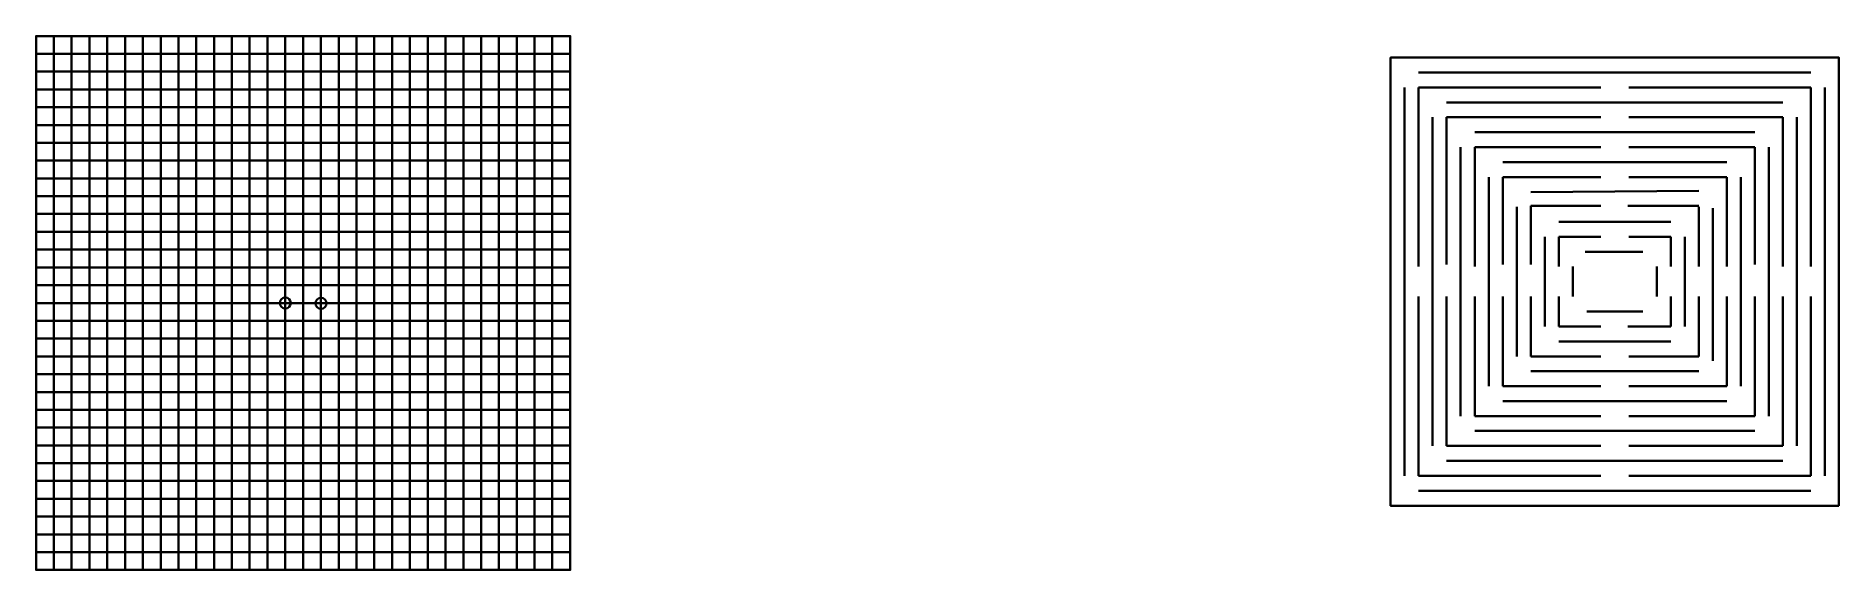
# Model space of a CAD drawing. Header units: millimetres. Extents: x -132 to 286, y -38 to 86.
import ezdxf

# ---------------------------------------------------------------- set-up
doc = ezdxf.new("R2010")
doc.units = ezdxf.units.MM
doc.header["$MEASUREMENT"] = 0
doc.layers.add('layer 1', color=7, linetype='Continuous')

msp = doc.modelspace()

# ---------------------------------------------------------------- linework, layer by layer
at = {"layer": 'layer 1', "color": 254, "lineweight": 35}
msp.add_open_spline([(-132.114, 86.1458), (-132.114, 86.1458), (-8.289, 86.1458), (-8.289, 86.1458), (-8.289, 86.1458), (-8.289, 86.1458), (-8.289, -37.6791), (-8.289, -37.6791), (-8.289, -37.6791), (-8.289, -37.6791), (-132.114, -37.6791), (-132.114, -37.6791), (-132.114, -37.6791), (-132.114, -37.6791), (-132.114, 86.1458), (-132.114, 86.1458)], degree=3, knots=[0, 0, 0, 0, 0.2, 0.2, 0.2, 0.2, 0.4, 0.4, 0.4, 0.4, 0.6, 0.6, 0.6, 0.6, 1, 1, 1, 1], dxfattribs=at)
at = {"layer": 'layer 1', "color": 250, "lineweight": 35}
for points in [[(-8.289, -37.6791), (-8.289, -37.6791), (-132.114, -37.6791), (-132.114, -37.6791), (-132.114, -37.6791), (-132.114, -37.6791), (-132.114, 86.1458), (-132.114, 86.1458), (-132.114, 86.1458), (-132.114, 86.1458), (-8.289, 86.1458), (-8.289, 86.1458), (-8.289, 86.1458), (-8.289, 86.1458), (-8.289, -37.6791), (-8.289, -37.6791)], [(285.8553, -22.7825), (285.8553, -22.7825), (181.9164, -22.7825), (181.9164, -22.7825), (181.9164, -22.7825), (181.9164, -22.7825), (181.9164, 81.1566), (181.9164, 81.1566), (181.9164, 81.1566), (181.9164, 81.1566), (285.8553, 81.1566), (285.8553, 81.1566), (285.8553, 81.1566), (285.8553, 81.1566), (285.8553, -22.7825), (285.8553, -22.7825)], [(-74.3432, 22.9543), (-75.0482, 22.9543), (-75.6218, 23.5279), (-75.6218, 24.233), (-75.6218, 24.233), (-75.6218, 24.938), (-75.0482, 25.5116), (-74.3432, 25.5116), (-74.3432, 25.5116), (-73.6381, 25.5116), (-73.0645, 24.938), (-73.0645, 24.233), (-73.0645, 24.233), (-73.0645, 23.5279), (-73.6381, 22.9543), (-74.3432, 22.9543)], [(-66.0377, 22.8727), (-66.7428, 22.8727), (-67.3164, 23.4463), (-67.3164, 24.1513), (-67.3164, 24.1513), (-67.3164, 24.8563), (-66.7428, 25.43), (-66.0377, 25.43), (-66.0377, 25.43), (-65.3327, 25.43), (-64.7591, 24.8563), (-64.7591, 24.1513), (-64.7591, 24.1513), (-64.7591, 23.4463), (-65.3327, 22.8727), (-66.0377, 22.8727)]]:
    msp.add_open_spline(points, degree=3, knots=[0, 0, 0, 0, 0.2, 0.2, 0.2, 0.2, 0.4, 0.4, 0.4, 0.4, 0.6, 0.6, 0.6, 0.6, 1, 1, 1, 1], dxfattribs=at)
at = {"layer": 'layer 1', "color": 254, "lineweight": 35}
for points in [[(-127.9723, 86.1458), (-127.9723, 86.1458), (-127.9723, -37.6791), (-127.9723, -37.6791)], [(-123.8609, 86.1458), (-123.8609, 86.1458), (-123.8609, -37.6791), (-123.8609, -37.6791)], [(-119.7196, 86.1458), (-119.7196, 86.1458), (-119.7196, -37.6791), (-119.7196, -37.6791)], [(-115.6078, 86.1458), (-115.6078, 86.1458), (-115.6078, -37.6791), (-115.6078, -37.6791)], [(-111.4665, 86.1458), (-111.4665, 86.1458), (-111.4665, -37.6791), (-111.4665, -37.6791)], [(-107.3548, 86.1458), (-107.3548, 86.1458), (-107.3548, -37.6791), (-107.3548, -37.6791)], [(-103.2134, 86.1458), (-103.2134, 86.1458), (-103.2134, -37.6791), (-103.2134, -37.6791)], [(-99.102, 86.1458), (-99.102, 86.1458), (-99.102, -37.6791), (-99.102, -37.6791)], [(-94.9604, 86.1458), (-94.9604, 86.1458), (-94.9604, -37.6791), (-94.9604, -37.6791)], [(-90.849, 86.1458), (-90.849, 86.1458), (-90.849, -37.6791), (-90.849, -37.6791)], [(-86.7073, 86.1458), (-86.7073, 86.1458), (-86.7073, -37.6791), (-86.7073, -37.6791)], [(-82.5962, 86.1458), (-82.5962, 86.1458), (-82.5962, -37.6791), (-82.5962, -37.6791)], [(-78.4542, 86.1458), (-78.4542, 86.1458), (-78.4542, -37.6791), (-78.4542, -37.6791)], [(-74.3432, 86.1458), (-74.3432, 86.1458), (-74.3432, -37.6791), (-74.3432, -37.6791)], [(-70.2018, 86.1458), (-70.2018, 86.1458), (-70.2018, -37.6791), (-70.2018, -37.6791)], [(-66.0598, 86.1458), (-66.0598, 86.1458), (-66.0598, -37.6791), (-66.0598, -37.6791)], [(-61.9487, 86.1458), (-61.9487, 86.1458), (-61.9487, -37.6791), (-61.9487, -37.6791)], [(-57.8067, 86.1458), (-57.8067, 86.1458), (-57.8067, -37.6791), (-57.8067, -37.6791)], [(-53.6957, 86.1458), (-53.6957, 86.1458), (-53.6957, -37.6791), (-53.6957, -37.6791)], [(-49.5537, 86.1458), (-49.5537, 86.1458), (-49.5537, -37.6791), (-49.5537, -37.6791)], [(-45.4426, 86.1458), (-45.4426, 86.1458), (-45.4426, -37.6791), (-45.4426, -37.6791)], [(-41.3009, 86.1458), (-41.3009, 86.1458), (-41.3009, -37.6791), (-41.3009, -37.6791)], [(-37.1895, 86.1458), (-37.1895, 86.1458), (-37.1895, -37.6791), (-37.1895, -37.6791)], [(-33.0479, 86.1458), (-33.0479, 86.1458), (-33.0479, -37.6791), (-33.0479, -37.6791)], [(-28.9365, 86.1458), (-28.9365, 86.1458), (-28.9365, -37.6791), (-28.9365, -37.6791)], [(-24.7951, 86.1458), (-24.7951, 86.1458), (-24.7951, -37.6791), (-24.7951, -37.6791)], [(-20.6834, 86.1458), (-20.6834, 86.1458), (-20.6834, -37.6791), (-20.6834, -37.6791)], [(-16.5421, 86.1458), (-16.5421, 86.1458), (-16.5421, -37.6791), (-16.5421, -37.6791)], [(-12.4307, 86.1458), (-12.4307, 86.1458), (-12.4307, -37.6791), (-12.4307, -37.6791)], [(-132.114, 82.0041), (-132.114, 82.0041), (-8.289, 82.0041), (-8.289, 82.0041)], [(-132.114, 77.8927), (-132.114, 77.8927), (-8.289, 77.8927), (-8.289, 77.8927)], [(-132.114, 73.7514), (-132.114, 73.7514), (-8.289, 73.7514), (-8.289, 73.7514)], [(-132.114, 69.6397), (-132.114, 69.6397), (-8.289, 69.6397), (-8.289, 69.6397)], [(-132.114, 65.4983), (-132.114, 65.4983), (-8.289, 65.4983), (-8.289, 65.4983)], [(-132.114, 61.3869), (-132.114, 61.3869), (-8.289, 61.3869), (-8.289, 61.3869)], [(-132.114, 57.2453), (-132.114, 57.2453), (-8.289, 57.2453), (-8.289, 57.2453)], [(-132.114, 53.1339), (-132.114, 53.1339), (-8.289, 53.1339), (-8.289, 53.1339)], [(-132.114, 48.9922), (-132.114, 48.9922), (-8.289, 48.9922), (-8.289, 48.9922)], [(-132.114, 44.8808), (-132.114, 44.8808), (-8.289, 44.8808), (-8.289, 44.8808)], [(-132.114, 40.7391), (-132.114, 40.7391), (-8.289, 40.7391), (-8.289, 40.7391)], [(-132.114, 36.6281), (-132.114, 36.6281), (-8.289, 36.6281), (-8.289, 36.6281)], [(-132.114, 32.486), (-132.114, 32.486), (-8.289, 32.486), (-8.289, 32.486)], [(-132.114, 28.375), (-132.114, 28.375), (-8.289, 28.375), (-8.289, 28.375)], [(-132.114, 24.233), (-132.114, 24.233), (-8.289, 24.233), (-8.289, 24.233)], [(-132.114, 20.0916), (-132.114, 20.0916), (-8.289, 20.0916), (-8.289, 20.0916)], [(-132.114, 15.9806), (-132.114, 15.9806), (-8.289, 15.9806), (-8.289, 15.9806)], [(-132.114, 11.8386), (-132.114, 11.8386), (-8.289, 11.8386), (-8.289, 11.8386)], [(-132.114, 7.7275), (-132.114, 7.7275), (-8.289, 7.7275), (-8.289, 7.7275)], [(-132.114, 3.5858), (-132.114, 3.5858), (-8.289, 3.5858), (-8.289, 3.5858)], [(-132.114, -0.5255), (-132.114, -0.5255), (-8.289, -0.5255), (-8.289, -0.5255)], [(-132.114, -4.6671), (-132.114, -4.6671), (-8.289, -4.6671), (-8.289, -4.6671)], [(-132.114, -8.7785), (-132.114, -8.7785), (-8.289, -8.7785), (-8.289, -8.7785)], [(-132.114, -12.9199), (-132.114, -12.9199), (-8.289, -12.9199), (-8.289, -12.9199)], [(-132.114, -17.0316), (-132.114, -17.0316), (-8.289, -17.0316), (-8.289, -17.0316)], [(-132.114, -21.1729), (-132.114, -21.1729), (-8.289, -21.1729), (-8.289, -21.1729)], [(-132.114, -25.2847), (-132.114, -25.2847), (-8.289, -25.2847), (-8.289, -25.2847)], [(-132.114, -29.426), (-132.114, -29.426), (-8.289, -29.426), (-8.289, -29.426)], [(-132.114, -33.5374), (-132.114, -33.5374), (-8.289, -33.5374), (-8.289, -33.5374)]]:
    msp.add_open_spline(points, degree=3, dxfattribs=at)
at = {"layer": 'layer 1', "color": 250, "lineweight": 35}
for points in [[(-74.3432, 82.0041), (-74.3432, 82.0041), (-127.9723, 82.0041), (-127.9723, 82.0041)], [(-127.9723, 82.0041), (-127.9723, 82.0041), (-127.9723, 28.375), (-127.9723, 28.375)], [(-66.0598, 82.0041), (-66.0598, 82.0041), (-12.4307, 82.0041), (-12.4307, 82.0041)], [(-12.4307, 82.0041), (-12.4307, 82.0041), (-12.4307, 28.375), (-12.4307, 28.375)], [(-119.7196, 77.8927), (-119.7196, 77.8927), (-20.6834, 77.8927), (-20.6834, 77.8927)], [(188.4124, 77.6802), (188.4124, 77.6802), (279.3588, 77.6802), (279.3588, 77.6802)], [(-123.8609, 73.7514), (-123.8609, 73.7514), (-123.8609, -25.2847), (-123.8609, -25.2847)], [(-74.3432, 73.7514), (-74.3432, 73.7514), (-119.7196, 73.7514), (-119.7196, 73.7514)], [(-119.7196, 73.7514), (-119.7196, 73.7514), (-119.7196, 28.375), (-119.7196, 28.375)], [(-66.0598, 73.7514), (-66.0598, 73.7514), (-20.6834, 73.7514), (-20.6834, 73.7514)], [(-20.6834, 73.7514), (-20.6834, 73.7514), (-20.6834, 28.375), (-20.6834, 28.375)], [(-16.5421, -25.2847), (-16.5421, -25.2847), (-16.5421, 73.7514), (-16.5421, 73.7514)], [(185.1644, -15.8544), (185.1644, -15.8544), (185.1644, 74.229), (185.1644, 74.229)], [(188.4124, 32.6636), (188.4124, 32.6636), (188.4124, 74.229), (188.4124, 74.229)], [(188.4124, 74.229), (188.4124, 74.229), (230.6376, 74.229), (230.6376, 74.229)], [(237.1337, 74.229), (237.1337, 74.229), (279.3588, 74.229), (279.3588, 74.229)], [(279.3588, 74.229), (279.3588, 74.229), (279.3588, 32.6636), (279.3588, 32.6636)], [(282.6072, 74.229), (282.6072, 74.229), (282.6072, -15.8544), (282.6072, -15.8544)], [(-111.4665, 69.6397), (-111.4665, 69.6397), (-28.9365, 69.6397), (-28.9365, 69.6397)], [(191.6605, 67.3015), (191.6605, 67.3015), (191.6605, -8.927), (191.6605, -8.927)], [(194.9085, 70.7526), (194.9085, 70.7526), (272.8628, 70.7526), (272.8628, 70.7526)], [(230.6376, 67.3015), (230.6376, 67.3015), (194.9085, 67.3015), (194.9085, 67.3015)], [(194.9085, 67.3015), (194.9085, 67.3015), (194.9085, 33.1561), (194.9085, 33.1561)], [(237.1337, 67.3015), (237.1337, 67.3015), (272.8628, 67.3015), (272.8628, 67.3015)], [(272.8628, 67.3015), (272.8628, 67.3015), (272.8628, 32.6636), (272.8628, 32.6636)], [(276.1108, 67.3015), (276.1108, 67.3015), (276.1108, -8.927), (276.1108, -8.927)], [(-115.6078, 65.4983), (-115.6078, 65.4983), (-115.6078, -17.0316), (-115.6078, -17.0316)], [(-74.3432, 65.4983), (-74.3432, 65.4983), (-111.4665, 65.4983), (-111.4665, 65.4983)], [(-111.4665, 65.4983), (-111.4665, 65.4983), (-111.4665, 28.375), (-111.4665, 28.375)], [(-66.0598, 65.4983), (-66.0598, 65.4983), (-28.9365, 65.4983), (-28.9365, 65.4983)], [(-28.9365, 65.4983), (-28.9365, 65.4983), (-28.9365, 28.375), (-28.9365, 28.375)], [(-24.7951, -17.0316), (-24.7951, -17.0316), (-24.7951, 65.4983), (-24.7951, 65.4983)], [(266.3667, 63.825), (266.3667, 63.825), (201.4049, 63.825), (201.4049, 63.825)], [(-103.2134, 61.3869), (-103.2134, 61.3869), (-37.1895, 61.3869), (-37.1895, 61.3869)], [(198.1569, 60.3739), (198.1569, 60.3739), (198.1569, -1.9996), (198.1569, -1.9996)], [(230.6376, 60.3739), (230.6376, 60.3739), (201.4049, 60.3739), (201.4049, 60.3739)], [(201.4049, 60.3739), (201.4049, 60.3739), (201.4049, 32.6636), (201.4049, 32.6636)], [(266.3667, 60.3739), (266.3667, 60.3739), (237.1337, 60.3739), (237.1337, 60.3739)], [(266.3667, 33.1561), (266.3667, 33.1561), (266.3667, 60.3739), (266.3667, 60.3739)], [(269.6147, -1.9996), (269.6147, -1.9996), (269.6147, 60.3739), (269.6147, 60.3739)], [(-107.3548, 57.2453), (-107.3548, 57.2453), (-107.3548, -8.7785), (-107.3548, -8.7785)], [(-74.3432, 57.2453), (-74.3432, 57.2453), (-103.2134, 57.2453), (-103.2134, 57.2453)], [(-103.2134, 57.2453), (-103.2134, 57.2453), (-103.2134, 28.375), (-103.2134, 28.375)], [(-66.0598, 57.2453), (-66.0598, 57.2453), (-37.1895, 57.2453), (-37.1895, 57.2453)], [(-37.1895, 57.2453), (-37.1895, 57.2453), (-37.1895, 28.375), (-37.1895, 28.375)], [(-33.0479, -8.7785), (-33.0479, -8.7785), (-33.0479, 57.2453), (-33.0479, 57.2453)], [(259.8706, 56.8975), (259.8706, 56.8975), (207.9014, 56.8975), (207.9014, 56.8975)], [(-94.9604, 53.1339), (-94.9604, 53.1339), (-45.4426, 53.1339), (-45.4426, 53.1339)], [(204.653, 53.4463), (204.653, 53.4463), (204.653, 4.928), (204.653, 4.928)], [(207.9014, 33.1561), (207.9014, 33.1561), (207.9014, 53.4463), (207.9014, 53.4463)], [(207.9014, 53.4463), (207.9014, 53.4463), (230.6376, 53.4463), (230.6376, 53.4463)], [(214.3974, 49.9699), (214.3974, 49.9699), (253.3745, 50.2288), (253.3745, 50.2288)], [(237.1337, 53.4463), (237.1337, 53.4463), (259.8706, 53.4463), (259.8706, 53.4463)], [(259.8706, 53.4463), (259.8706, 53.4463), (259.8706, 32.6636), (259.8706, 32.6636)], [(263.1187, 53.4463), (263.1187, 53.4463), (263.1187, 4.928), (263.1187, 4.928)], [(-99.102, 48.9922), (-99.102, 48.9922), (-99.102, -0.5255), (-99.102, -0.5255)], [(-74.3432, 48.9922), (-74.3432, 48.9922), (-94.9604, 48.9922), (-94.9604, 48.9922)], [(-94.9604, 48.9922), (-94.9604, 48.9922), (-94.9604, 28.375), (-94.9604, 28.375)], [(-66.0598, 48.9922), (-66.0598, 48.9922), (-45.4426, 48.9922), (-45.4426, 48.9922)], [(-45.4426, 48.9922), (-45.4426, 48.9922), (-45.4426, 28.375), (-45.4426, 28.375)], [(-41.3009, -0.5255), (-41.3009, -0.5255), (-41.3009, 48.9922), (-41.3009, 48.9922)], [(211.1494, 46.5188), (211.1494, 46.5188), (211.1494, 11.8227), (211.1494, 11.8227)], [(214.3974, 46.7649), (214.3974, 46.7649), (214.3974, 33.1561), (214.3974, 33.1561)], [(230.6376, 46.7649), (230.6376, 46.7649), (214.3974, 46.7649), (214.3974, 46.7649)], [(253.3745, 46.7649), (253.3745, 46.7649), (236.9497, 46.7649), (236.9497, 46.7649)], [(253.3745, 32.6636), (253.3745, 32.6636), (253.3745, 46.5188), (253.3745, 46.5188)], [(256.6226, 46.2397), (256.6226, 46.2397), (256.6226, 10.8491), (256.6226, 10.8491)], [(-86.7073, 44.8808), (-86.7073, 44.8808), (-53.6957, 44.8808), (-53.6957, 44.8808)], [(220.8935, 43.0549), (220.8935, 43.0549), (246.8781, 43.0549), (246.8781, 43.0549)], [(-90.849, 40.7391), (-90.849, 40.7391), (-90.849, 7.7275), (-90.849, 7.7275)], [(-74.3432, 40.7391), (-74.3432, 40.7391), (-86.7073, 40.7391), (-86.7073, 40.7391)], [(-86.7073, 40.7391), (-86.7073, 40.7391), (-86.7073, 28.375), (-86.7073, 28.375)], [(-66.0598, 40.7391), (-66.0598, 40.7391), (-53.6957, 40.7391), (-53.6957, 40.7391)], [(-53.6957, 40.7391), (-53.6957, 40.7391), (-53.6957, 28.375), (-53.6957, 28.375)], [(-49.5537, 7.7275), (-49.5537, 7.7275), (-49.5537, 40.7391), (-49.5537, 40.7391)], [(217.6455, 39.5912), (217.6455, 39.5912), (217.6455, 18.7666), (217.6455, 18.7666)], [(220.8935, 39.5912), (220.8935, 39.5912), (230.6376, 39.5912), (230.6376, 39.5912)], [(220.8935, 39.5912), (220.8935, 39.5912), (220.8935, 32.6636), (220.8935, 32.6636)], [(246.8781, 39.5912), (246.8781, 39.5912), (237.1337, 39.5912), (237.1337, 39.5912)], [(246.8781, 32.6636), (246.8781, 32.6636), (246.8781, 39.5912), (246.8781, 39.5912)], [(250.1265, 39.5912), (250.1265, 39.5912), (250.1265, 18.7832), (250.1265, 18.7832)], [(-78.4542, 36.6281), (-78.4542, 36.6281), (-61.9487, 36.6281), (-61.9487, 36.6281)], [(240.3821, 36.1275), (240.3821, 36.1275), (227.013, 36.1275), (227.013, 36.1275)], [(-82.5962, 32.486), (-82.5962, 32.486), (-82.5962, 15.9806), (-82.5962, 15.9806)], [(-74.3432, 32.486), (-74.3432, 32.486), (-78.4542, 32.486), (-78.4542, 32.486)], [(-78.4542, 32.486), (-78.4542, 32.486), (-78.4542, 28.375), (-78.4542, 28.375)], [(-66.0598, 32.486), (-66.0598, 32.486), (-61.9487, 32.486), (-61.9487, 32.486)], [(-61.9487, 32.486), (-61.9487, 32.486), (-61.9487, 28.375), (-61.9487, 28.375)], [(-57.8067, 15.9806), (-57.8067, 15.9806), (-57.8067, 32.486), (-57.8067, 32.486)], [(224.1415, 32.6636), (224.1415, 32.6636), (224.1415, 25.7107), (224.1415, 25.7107)], [(243.6301, 32.6636), (243.6301, 32.6636), (243.6301, 25.7107), (243.6301, 25.7107)], [(188.4124, -15.8544), (188.4124, -15.8544), (188.4124, 25.7107), (188.4124, 25.7107)], [(194.9085, 25.7107), (194.9085, 25.7107), (194.9085, -8.927), (194.9085, -8.927)], [(201.4049, 25.7107), (201.4049, 25.7107), (201.4049, -1.9996), (201.4049, -1.9996)], [(207.9014, 4.928), (207.9014, 4.928), (207.9014, 25.7107), (207.9014, 25.7107)], [(214.3974, 11.8554), (214.3974, 11.8554), (214.3974, 25.7107), (214.3974, 25.7107)], [(220.8935, 25.7107), (220.8935, 25.7107), (220.8935, 18.7832), (220.8935, 18.7832)], [(246.8781, 18.7666), (246.8781, 18.7666), (246.8781, 25.7107), (246.8781, 25.7107)], [(253.3745, 25.7107), (253.3745, 25.7107), (253.3745, 11.8227), (253.3745, 11.8227)], [(259.8706, 25.7107), (259.8706, 25.7107), (259.8706, 4.928), (259.8706, 4.928)], [(266.3667, -1.9996), (266.3667, -1.9996), (266.3667, 25.7107), (266.3667, 25.7107)], [(272.8628, -8.927), (272.8628, -8.927), (272.8628, 25.7107), (272.8628, 25.7107)], [(279.3588, 25.7107), (279.3588, 25.7107), (279.3588, -15.8544), (279.3588, -15.8544)], [(227.3896, 22.2596), (227.3896, 22.2596), (240.3821, 22.2386), (240.3821, 22.2386)], [(-127.9723, -33.5374), (-127.9723, -33.5374), (-127.9723, 20.0916), (-127.9723, 20.0916)], [(-119.7196, -25.2847), (-119.7196, -25.2847), (-119.7196, 20.0916), (-119.7196, 20.0916)], [(-111.4665, -17.0316), (-111.4665, -17.0316), (-111.4665, 20.0916), (-111.4665, 20.0916)], [(-103.2134, -8.7785), (-103.2134, -8.7785), (-103.2134, 20.0916), (-103.2134, 20.0916)], [(-94.9604, -0.5255), (-94.9604, -0.5255), (-94.9604, 20.0916), (-94.9604, 20.0916)], [(-86.7073, 7.7275), (-86.7073, 7.7275), (-86.7073, 20.0916), (-86.7073, 20.0916)], [(-78.4542, 15.9806), (-78.4542, 15.9806), (-78.4542, 20.0916), (-78.4542, 20.0916)], [(-61.9487, 15.9806), (-61.9487, 15.9806), (-61.9487, 20.0916), (-61.9487, 20.0916)], [(-53.6957, 7.7275), (-53.6957, 7.7275), (-53.6957, 20.0916), (-53.6957, 20.0916)], [(-45.4426, -0.5255), (-45.4426, -0.5255), (-45.4426, 20.0916), (-45.4426, 20.0916)], [(-37.1895, -8.7785), (-37.1895, -8.7785), (-37.1895, 20.0916), (-37.1895, 20.0916)], [(-28.9365, -17.0316), (-28.9365, -17.0316), (-28.9365, 20.0916), (-28.9365, 20.0916)], [(-20.6834, -25.2847), (-20.6834, -25.2847), (-20.6834, 20.0916), (-20.6834, 20.0916)], [(-12.4307, -33.5374), (-12.4307, -33.5374), (-12.4307, 20.0916), (-12.4307, 20.0916)], [(220.8935, 18.7832), (220.8935, 18.7832), (230.6376, 18.7832), (230.6376, 18.7832)], [(236.9497, 18.7832), (236.9497, 18.7832), (246.8781, 18.7666), (246.8781, 18.7666)], [(-74.3432, 15.9806), (-74.3432, 15.9806), (-78.4542, 15.9806), (-78.4542, 15.9806)], [(-66.0598, 15.9806), (-66.0598, 15.9806), (-61.9487, 15.9806), (-61.9487, 15.9806)], [(220.8935, 15.3322), (220.8935, 15.3322), (246.8781, 15.3195), (246.8781, 15.3195)], [(-78.4542, 11.8386), (-78.4542, 11.8386), (-61.9487, 11.8386), (-61.9487, 11.8386)], [(230.6376, 11.8554), (230.6376, 11.8554), (214.3974, 11.8554), (214.3974, 11.8554)], [(253.3745, 8.3917), (253.3745, 8.3917), (214.3974, 8.3917), (214.3974, 8.3917)], [(253.3745, 11.8227), (253.3745, 11.8227), (237.1337, 11.8227), (237.1337, 11.8227)], [(-74.3432, 7.7275), (-74.3432, 7.7275), (-86.7073, 7.7275), (-86.7073, 7.7275)], [(-66.0598, 7.7275), (-66.0598, 7.7275), (-53.6957, 7.7275), (-53.6957, 7.7275)], [(230.6376, 4.928), (230.6376, 4.928), (207.9014, 4.928), (207.9014, 4.928)], [(259.8706, 4.928), (259.8706, 4.928), (237.1337, 4.928), (237.1337, 4.928)], [(-86.7073, 3.5858), (-86.7073, 3.5858), (-53.6957, 3.5858), (-53.6957, 3.5858)], [(207.9014, 1.4771), (207.9014, 1.4771), (259.8706, 1.4771), (259.8706, 1.4771)], [(-74.3432, -0.5255), (-74.3432, -0.5255), (-94.9604, -0.5255), (-94.9604, -0.5255)], [(-66.0598, -0.5255), (-66.0598, -0.5255), (-45.4426, -0.5255), (-45.4426, -0.5255)], [(201.4049, -1.9996), (201.4049, -1.9996), (230.6376, -1.9996), (230.6376, -1.9996)], [(237.1337, -1.9996), (237.1337, -1.9996), (266.3667, -1.9996), (266.3667, -1.9996)], [(-94.9604, -4.6671), (-94.9604, -4.6671), (-45.4426, -4.6671), (-45.4426, -4.6671)], [(201.4049, -5.4506), (201.4049, -5.4506), (266.3667, -5.4506), (266.3667, -5.4506)], [(-74.3432, -8.7785), (-74.3432, -8.7785), (-103.2134, -8.7785), (-103.2134, -8.7785)], [(-66.0598, -8.7785), (-66.0598, -8.7785), (-37.1895, -8.7785), (-37.1895, -8.7785)], [(194.9085, -8.927), (194.9085, -8.927), (230.6376, -8.927), (230.6376, -8.927)], [(272.8628, -12.378), (272.8628, -12.378), (194.9085, -12.378), (194.9085, -12.378)], [(237.1337, -8.927), (237.1337, -8.927), (272.8628, -8.927), (272.8628, -8.927)], [(-103.2134, -12.9199), (-103.2134, -12.9199), (-37.1895, -12.9199), (-37.1895, -12.9199)], [(230.6376, -15.8544), (230.6376, -15.8544), (188.4124, -15.8544), (188.4124, -15.8544)], [(279.3588, -15.8544), (279.3588, -15.8544), (237.1337, -15.8544), (237.1337, -15.8544)], [(-74.3432, -17.0316), (-74.3432, -17.0316), (-111.4665, -17.0316), (-111.4665, -17.0316)], [(-66.0598, -17.0316), (-66.0598, -17.0316), (-28.9365, -17.0316), (-28.9365, -17.0316)], [(279.3588, -19.3057), (279.3588, -19.3057), (188.4124, -19.3057), (188.4124, -19.3057)], [(-111.4665, -21.1729), (-111.4665, -21.1729), (-28.9365, -21.1729), (-28.9365, -21.1729)], [(-74.3432, -25.2847), (-74.3432, -25.2847), (-119.7196, -25.2847), (-119.7196, -25.2847)], [(-66.0598, -25.2847), (-66.0598, -25.2847), (-20.6834, -25.2847), (-20.6834, -25.2847)], [(-119.7196, -29.426), (-119.7196, -29.426), (-20.6834, -29.426), (-20.6834, -29.426)], [(-74.3432, -33.5374), (-74.3432, -33.5374), (-127.9723, -33.5374), (-127.9723, -33.5374)], [(-66.0598, -33.5374), (-66.0598, -33.5374), (-12.4307, -33.5374), (-12.4307, -33.5374)]]:
    msp.add_open_spline(points, degree=3, dxfattribs=at)

doc.saveas('drawing.dxf')
